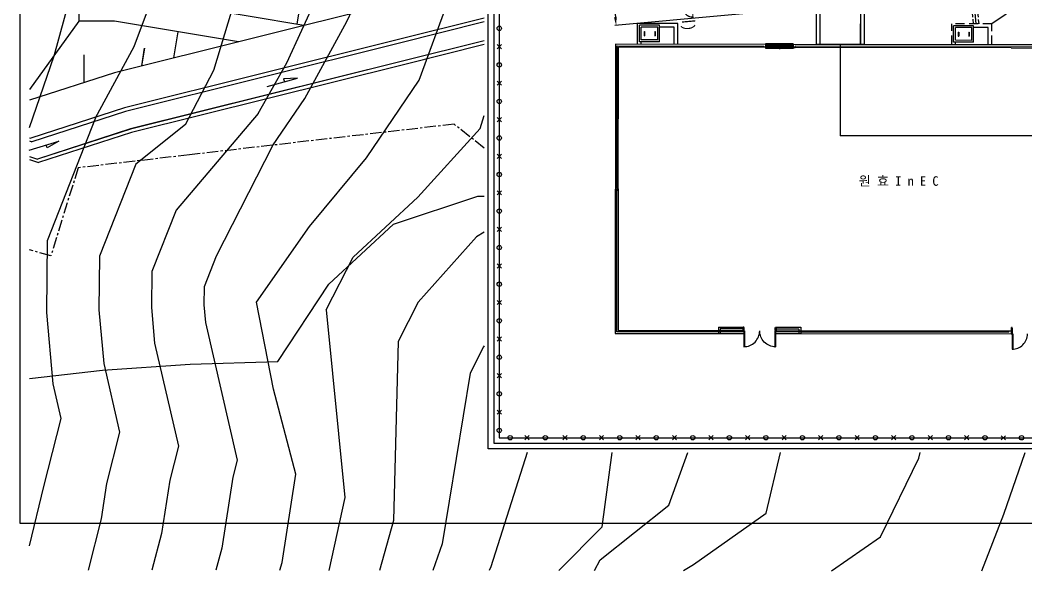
# Model space of a CAD drawing. Extents: x -137 to 172, y -7 to 127.
# Drawn here: x -0.5 to 54.6, y -1.4 to 28.8 of the extents above; entities that cross this region are included whole.
import ezdxf
from ezdxf.enums import TextEntityAlignment as Align

# ---------------------------------------------------------------- set-up
doc = ezdxf.new("R2010")
doc.units = 0
doc.linetypes.add('CENTER', pattern=[2, 1.25, -0.25, 0.25, -0.25])
doc.linetypes.add('HIDDEN', pattern=[0.375, 0.25, -0.125])
doc.layers.get('Defpoints').update_dxf_attribs({"linetype": 'CONTINUOUS'})
for name, color, linetype in [('TT-BASE', 253, 'CONTINUOUS'), ('TT-TEXT', 3, 'CONTINUOUS'), ('TZ-LINE', 7, 'CONTINUOUS'), ('TZ-TEXT', 6, 'CONTINUOUS')]:
    doc.layers.add(name, color=color, linetype=linetype)
doc.layers.add('TX-PAPR', color=2, linetype='CONTINUOUS', plot=False)
doc.styles.get("Standard").update_dxf_attribs({"font": 'GulimChe.ttf'})
doc.linetypes.add('BATTINB', pattern='A,0,-0.0025,[134,ltypeshp.shx,S=0.0025,R=0,X=-0.0025,Y=0.01],-0.005,[134,ltypeshp.shx,S=0.0025,R=180,X=0.0025,Y=0.01],-0.0025', length=0.01)
doc.linetypes.add('ZIGZAG', pattern='A,0.00254,-5.08,[131,ltypeshp.shx,S=5.08,R=0,X=-5.08,Y=0],-10.16,[131,ltypeshp.shx,S=5.08,R=180,X=5.08,Y=0],-5.08', length=20.32254)
doc.dimstyles.new('D150', dxfattribs={"dimscale": 0.15, "dimtxt": 3, "dimasz": 3, "dimexe": 0.5, "dimexo": 0.5, "dimgap": 0.5, "dimtad": 1, "dimdec": 0, "dimzin": 1, "dimdsep": 46, "dimlunit": 6, "dimtxsty": 'Standard', "dimcen": 1, "dimclrd": 1, "dimclre": 1, "dimclrt": 3, "dimadec": 0, "dimazin": 0, "dimtfac": 1, "dimtdec": 0, "dimtix": 1, "dimtmove": 2, "dimatfit": 3, "dimfxl": 0, "dimtvp": 2, "dimlwd": -1, "dimlwe": -1, "dimarcsym": 0})
doc.dimstyles.new('지시선150', dxfattribs={"dimscale": 0.15, "dimtxt": 3, "dimasz": 3, "dimexe": 0.5, "dimexo": 0.5, "dimgap": 0.5, "dimtad": 1, "dimdec": 0, "dimzin": 1, "dimdsep": 46, "dimlunit": 6, "dimtxsty": 'Standard', "dimcen": 1, "dimclrd": 6, "dimclre": 6, "dimclrt": 3, "dimadec": 0, "dimazin": 0, "dimtfac": 1, "dimtdec": 0, "dimtix": 1, "dimtmove": 2, "dimatfit": 3, "dimfxl": 0, "dimtvp": 2, "dimlwd": -1, "dimlwe": -1, "dimarcsym": 0})

# ---------------------------------------------------------------- blocks, each defined once
blk = doc.blocks.new('A$C7DB278B4')
at = {"layer": 'TT-BASE'}
for p, q in [((17, 50), (1470, 50)), ((21, 55), (21, 95)), ((21, 95), (59, 95)), ((21, 55), (59, 55)), ((30, 150), (1483, 150)), ((59, 80), (53, 78)), ((53, 78), (53, 72)), ((59, 70), (53, 72)), ((736, 77), (55, 77)), ((55, 77), (55, 73)), ((736, 73), (55, 73)), ((59, 95), (732, 95)), ((59, 80), (59, 95)), ((59, 81), (61, 80)), ((59, 69), (61, 71)), ((59, 55), (59, 70)), ((59, 55), (732, 55)), ((61, 80), (62, 79)), ((61, 71), (62, 72)), ((62, 79), (62, 77)), ((62, 72), (62, 73)), ((730, 80), (729, 79)), ((729, 79), (729, 77)), ((729, 72), (729, 73)), ((730, 71), (729, 72)), ((732, 81), (730, 80)), ((732, 69), (730, 71)), ((732, 105), (732, 145)), ((732, 145), (767, 145)), ((732, 105), (767, 105)), ((767, 95), (732, 95)), ((732, 95), (732, 80)), ((732, 80), (738, 78)), ((732, 70), (738, 72)), ((732, 70), (732, 55)), ((767, 55), (732, 55)), ((736, 77), (736, 73)), ((738, 78), (738, 72)), ((750, 200), (750, 0)), ((767, 130), (762, 128)), ((762, 122), (762, 128)), ((767, 120), (762, 122)), ((764, 123), (764, 127)), ((764, 127), (1445, 127)), ((764, 123), (1445, 123)), ((767, 130), (767, 145)), ((767, 145), (1441, 145)), ((767, 131), (770, 129)), ((767, 119), (770, 120)), ((767, 105), (767, 120)), ((767, 105), (1441, 105)), ((767, 95), (767, 55)), ((770, 129), (771, 128)), ((770, 120), (771, 121)), ((771, 128), (771, 127)), ((771, 121), (771, 123)), ((1438, 128), (1437, 127)), ((1438, 121), (1437, 123)), ((1439, 129), (1438, 128)), ((1439, 120), (1438, 121)), ((1441, 131), (1439, 129)), ((1441, 119), (1439, 120)), ((1479, 145), (1441, 145)), ((1441, 145), (1441, 130)), ((1441, 130), (1447, 128)), ((1441, 120), (1447, 122)), ((1441, 120), (1441, 105)), ((1479, 105), (1441, 105)), ((1445, 123), (1445, 127)), ((1447, 122), (1447, 128)), ((1479, 145), (1479, 105))]:
    blk.add_line(p, q, dxfattribs=at)
for points in [[(0, 50), (17, 50), (17, 99), (30, 99), (30, 101), (30, 150), (0, 150)], [(1500, 150), (1483, 150), (1483, 101), (1470, 101), (1470, 99), (1470, 50), (1500, 50)]]:
    blk.add_lwpolyline(points, close=True, dxfattribs=at)
blk = doc.blocks.new('*D27')
at = {"layer": 'Defpoints', "color": 0, "ltscale": 2}
for p in [(42.653, 52.586), (44.753, 29.626), (32.131, 28.471)]:
    blk.add_point(p, dxfattribs=at)
at = {"layer": 'TZ-TEXT', "color": 1, "ltscale": 2}
for p, q in [((42.578, 52.579), (29.956, 51.424)), ((30.072, 50.983), (32.09, 28.919)), ((44.678, 29.619), (32.056, 28.464))]:
    blk.add_line(p, q, dxfattribs=at)
for points in [[(30.146, 50.99), (29.997, 50.976), (30.031, 51.431)], [(32.164, 28.926), (32.015, 28.913), (32.131, 28.471)]]:
    blk.add_solid(points, dxfattribs=at)
at = {"layer": 'TZ-TEXT', "color": 3, "ltscale": 2, "insert": (32.595, 40.09), "char_height": 0.6, "attachment_point": 5, "rotation": 275.2258}
blk.add_mtext('{\\C6;신) 직매 FC Ø100x2x24m, 내관 SCD 25mmx4x24m,\\P터파기 5.5m(H:0.76),18m(H:0.56),0.5m(H:0.2),\\P콘크리트깨기 18m(H:0.2)}', dxfattribs=at)

msp = doc.modelspace()

# ---------------------------------------------------------------- linework, layer by layer
at = {"layer": 'TT-BASE'}
for p, q in [((14.662, 28.535), (16.378, 38.746)), ((14.663, 28.534), (16.379, 38.746)), ((2.706, 30.214), (2.706, 28.714)), ((15.041, 28.471), (4.666, 30.214)), ((19.666, 29.624), (4.666, 25.884)), ((2.706, 28.714), (0.02, 24.975)), ((4.666, 28.714), (2.706, 28.714)), ((11.447, 27.575), (4.666, 28.714)), ((24.912, 28.866), (20.149, 27.683)), ((24.912, 28.866), (20.15, 27.683)), ((24.912, 28.66), (20.197, 27.489)), ((24.912, 28.66), (20.198, 27.489)), ((7.918, 26.696), (8.159, 28.127)), ((7.919, 26.695), (8.16, 28.127)), ((20.149, 27.683), (5.215, 23.96)), ((20.15, 27.683), (5.216, 23.96)), ((24.912, 27.63), (20.438, 26.519)), ((24.912, 27.63), (20.439, 26.519)), ((20.197, 27.489), (5.27, 23.768)), ((20.198, 27.489), (5.271, 23.767)), ((6.154, 26.256), (6.317, 27.222)), ((6.155, 26.255), (6.318, 27.222)), ((24.912, 27.424), (20.487, 26.324)), ((24.912, 27.424), (20.487, 26.325)), ((25.618, 27.429), (25.85, 27.198)), ((25.85, 27.429), (25.618, 27.198)), ((40.328, 27.271), (32.258, 27.281)), ((40.328, 27.481), (41.828, 27.479)), ((40.328, 27.316), (40.328, 27.481)), ((40.328, 27.281), (40.328, 27.431)), ((40.328, 27.431), (40.328, 27.281)), ((40.403, 27.316), (40.403, 27.481)), ((40.473, 27.316), (40.473, 27.481)), ((40.543, 27.316), (40.543, 27.481)), ((40.613, 27.315), (40.613, 27.48)), ((40.683, 27.315), (40.683, 27.48)), ((40.753, 27.315), (40.753, 27.48)), ((40.823, 27.315), (40.823, 27.48)), ((40.893, 27.315), (40.893, 27.48)), ((40.963, 27.315), (40.963, 27.48)), ((41.043, 27.315), (41.043, 27.48)), ((41.123, 27.315), (41.123, 27.48)), ((41.193, 27.315), (41.193, 27.48)), ((41.263, 27.315), (41.263, 27.48)), ((41.333, 27.315), (41.333, 27.48)), ((41.403, 27.314), (41.403, 27.479)), ((41.473, 27.314), (41.473, 27.479)), ((41.543, 27.314), (41.543, 27.479)), ((41.613, 27.314), (41.613, 27.479)), ((41.683, 27.314), (41.683, 27.479)), ((41.753, 27.314), (41.753, 27.479)), ((41.828, 27.379), (41.828, 27.479)), ((41.828, 27.269), (41.828, 27.429)), ((64.916, 27.4), (41.828, 27.429)), ((53.758, 27.254), (41.828, 27.269)), ((41.928, 27.269), (41.928, 27.339)), ((64.826, 27.31), (41.928, 27.339)), ((53.758, 27.254), (59.257, 27.247)), ((53.758, 27.254), (64.758, 27.24)), ((2.998, 25.346), (2.998, 26.862)), ((2.999, 25.345), (2.999, 26.861)), ((20.438, 26.519), (5.545, 22.806)), ((20.439, 26.519), (5.546, 22.805)), ((4.666, 25.884), (0.019, 24.383)), ((20.487, 26.325), (5.6, 22.613)), ((20.487, 26.324), (5.601, 22.613)), ((13.028, 25.137), (14.677, 25.587)), ((14.677, 25.587), (13.928, 25.558)), ((13.928, 25.558), (13.973, 25.395)), ((25.618, 25.429), (25.849, 25.198)), ((25.849, 25.429), (25.618, 25.198)), ((5.215, 23.96), (0.08, 22.301)), ((5.216, 23.96), (0.081, 22.301)), ((5.27, 23.768), (0.141, 22.111)), ((5.271, 23.767), (0.142, 22.11)), ((25.618, 23.429), (25.849, 23.198)), ((25.849, 23.429), (25.618, 23.198)), ((5.545, 22.806), (0.449, 21.16)), ((5.546, 22.805), (0.45, 21.159)), ((5.6, 22.613), (0.51, 20.969)), ((5.601, 22.613), (0.511, 20.968)), ((-0.012, 21.644), (1.624, 22.14)), ((0.018, 22.322), (0.081, 22.301)), ((0.018, 22.152), (0.142, 22.11)), ((1.624, 22.14), (0.974, 21.767)), ((0.974, 21.767), (0.925, 21.928)), ((0.017, 21.303), (0.45, 21.159)), ((0.017, 21.133), (0.511, 20.968)), ((25.618, 21.429), (25.849, 21.198)), ((25.849, 21.429), (25.618, 21.198)), ((25.617, 19.429), (25.849, 19.198)), ((25.849, 19.429), (25.617, 19.198)), ((32.248, 19.531), (32.238, 11.781)), ((25.617, 17.429), (25.848, 17.198)), ((25.848, 17.429), (25.617, 17.198)), ((25.617, 15.429), (25.848, 15.198)), ((25.848, 15.429), (25.617, 15.198)), ((25.617, 13.429), (25.848, 13.198)), ((25.848, 13.429), (25.617, 13.198)), ((32.238, 11.781), (37.738, 11.774)), ((37.738, 11.774), (39.122, 11.772)), ((37.739, 11.964), (39.094, 11.962)), ((39.137, 11.863), (37.838, 11.865)), ((42.138, 11.86), (40.847, 11.861)), ((40.862, 11.77), (42.238, 11.768)), ((40.892, 11.96), (42.239, 11.958)), ((42.238, 11.768), (53.785, 11.754)), ((25.616, 11.429), (25.848, 11.198)), ((25.848, 11.429), (25.616, 11.198)), ((25.616, 9.429), (25.848, 9.198)), ((25.848, 9.429), (25.616, 9.198)), ((25.616, 7.429), (25.847, 7.198)), ((25.847, 7.429), (25.616, 7.198)), ((27.139, 6.029), (27.371, 5.798)), ((27.371, 6.029), (27.139, 5.798)), ((29.216, 6.029), (29.447, 5.798)), ((29.447, 6.029), (29.216, 5.798)), ((31.216, 6.029), (31.447, 5.797)), ((31.447, 6.029), (31.216, 5.797)), ((33.216, 6.029), (33.447, 5.797)), ((33.447, 6.029), (33.216, 5.797)), ((35.216, 6.028), (35.447, 5.797)), ((35.447, 6.028), (35.216, 5.797)), ((37.216, 6.028), (37.447, 5.797)), ((37.447, 6.028), (37.216, 5.797)), ((39.216, 6.028), (39.447, 5.796)), ((39.447, 6.028), (39.216, 5.797)), ((41.216, 6.028), (41.447, 5.796)), ((41.447, 6.028), (41.216, 5.796)), ((43.216, 6.027), (43.447, 5.796)), ((43.447, 6.027), (43.216, 5.796)), ((45.216, 6.027), (45.447, 5.796)), ((45.447, 6.027), (45.216, 5.796)), ((47.216, 6.027), (47.447, 5.796)), ((47.447, 6.027), (47.216, 5.796)), ((49.216, 6.027), (49.447, 5.795)), ((49.447, 6.027), (49.216, 5.795)), ((51.216, 6.027), (51.447, 5.795)), ((51.447, 6.027), (51.216, 5.795)), ((53.216, 6.026), (53.447, 5.795)), ((53.447, 6.026), (53.216, 5.795)), ((35.232, 5.324), (36.906, 5.324))]:
    msp.add_line(p, q, dxfattribs=at)
at = {"layer": 'TT-BASE', "linetype": 'Continuous'}
for p, q in [((17.391, 28.69), (19.477, 33.098)), ((17.391, 28.69), (19.477, 33.098)), ((1.364, 26.801), (2.636, 31.469)), ((1.364, 26.801), (2.636, 31.469)), ((5.744, 27.316), (7.426, 31.804)), ((5.744, 27.316), (7.426, 31.804)), ((14.098, 26.425), (16.179, 30.933)), ((14.098, 26.425), (16.179, 30.933)), ((10.113, 26.029), (11.49, 30.602)), ((10.113, 26.029), (11.49, 30.602)), ((21.353, 25.481), (23.03, 30.068)), ((21.353, 25.481), (23.03, 30.068)), ((15.095, 24.472), (17.391, 28.69)), ((15.095, 24.472), (17.391, 28.69)), ((3.633, 23.408), (5.744, 27.316)), ((3.633, 23.408), (5.744, 27.316)), ((0.018, 22.889), (1.364, 26.801)), ((0.018, 22.889), (1.364, 26.801)), ((8.557, 23.049), (10.113, 26.029)), ((8.557, 23.049), (10.113, 26.029)), ((12.533, 23.645), (14.098, 26.425)), ((12.533, 23.645), (14.098, 26.425)), ((18.458, 21.233), (21.353, 25.481)), ((18.458, 21.233), (21.353, 25.481)), ((13.32, 21.882), (15.095, 24.472)), ((13.32, 21.882), (15.095, 24.472)), ((3.633, 23.408), (0.98, 16.69)), ((3.633, 23.408), (0.98, 16.69)), ((12.533, 23.645), (8.036, 18.368)), ((12.533, 23.645), (8.036, 18.368)), ((24.687, 22.841), (24.911, 23.538)), ((24.687, 22.841), (24.911, 23.538)), ((8.557, 23.049), (5.835, 20.888)), ((8.557, 23.049), (5.835, 20.888)), ((21.268, 19.069), (24.687, 22.841)), ((21.268, 19.069), (24.687, 22.841)), ((13.32, 21.882), (10.238, 15.848)), ((13.32, 21.882), (10.238, 15.848)), ((15.339, 17.476), (18.458, 21.233)), ((15.339, 17.476), (18.458, 21.233)), ((5.835, 20.888), (3.845, 15.849)), ((5.835, 20.888), (3.845, 15.849)), ((17.725, 15.791), (21.268, 19.069)), ((17.725, 15.791), (21.268, 19.069)), ((19.938, 17.602), (24.569, 19.131)), ((19.938, 17.602), (24.569, 19.131)), ((24.569, 19.131), (24.911, 19.127)), ((24.569, 19.131), (24.911, 19.127)), ((8.036, 18.368), (6.71, 15.009)), ((8.036, 18.368), (6.71, 15.009)), ((12.439, 13.328), (15.339, 17.476)), ((12.439, 13.328), (15.339, 17.476)), ((16.395, 14.324), (19.938, 17.602)), ((16.395, 14.324), (19.938, 17.602)), ((24.911, 17.153), (24.478, 16.899)), ((24.911, 17.153), (24.478, 16.899)), ((0.98, 16.69), (0.933, 12.762)), ((0.98, 16.69), (0.933, 12.762)), ((24.478, 16.899), (21.299, 13.338)), ((24.478, 16.899), (21.299, 13.338)), ((3.845, 15.849), (3.809, 12.904)), ((3.845, 15.849), (3.809, 12.904)), ((10.238, 15.848), (9.574, 14.168)), ((10.238, 15.848), (9.574, 14.168)), ((16.264, 12.915), (17.725, 15.791)), ((16.264, 12.915), (17.725, 15.791)), ((6.71, 15.009), (6.686, 13.045)), ((6.71, 15.009), (6.686, 13.045)), ((13.6, 10.081), (16.395, 14.324)), ((13.6, 10.081), (16.395, 14.324)), ((9.574, 14.168), (9.563, 13.187)), ((9.574, 14.168), (9.563, 13.187)), ((13.374, 8.568), (12.439, 13.328)), ((13.374, 8.568), (12.439, 13.328)), ((21.299, 13.338), (20.204, 11.182)), ((21.299, 13.338), (20.204, 11.182)), ((0.933, 12.762), (1.285, 8.855)), ((0.933, 12.762), (1.285, 8.855)), ((3.809, 12.904), (4.074, 9.973)), ((3.809, 12.904), (4.074, 9.973)), ((6.686, 13.045), (6.862, 11.092)), ((6.686, 13.045), (6.862, 11.092)), ((9.563, 13.187), (9.651, 12.21)), ((9.563, 13.187), (9.651, 12.21)), ((16.264, 12.915), (17.269, 2.652)), ((16.264, 12.915), (17.269, 2.652)), ((9.651, 12.21), (11.382, 4.686)), ((9.651, 12.21), (11.382, 4.686)), ((6.862, 11.092), (8.161, 5.449)), ((6.862, 11.092), (8.161, 5.449)), ((20.204, 11.182), (19.935, 1.382)), ((20.204, 11.182), (19.935, 1.382)), ((24.874, 10.886), (24.144, 9.448)), ((24.874, 10.886), (24.144, 9.448)), ((24.91, 10.935), (24.874, 10.886)), ((24.91, 10.935), (24.874, 10.886)), ((4.011, 9.61), (8.801, 9.945)), ((4.011, 9.61), (8.801, 9.945)), ((4.074, 9.973), (4.939, 6.211)), ((4.074, 9.973), (4.939, 6.211)), ((8.801, 9.945), (13.6, 10.081)), ((8.801, 9.945), (13.6, 10.081)), ((0.007, 9.161), (4.011, 9.61)), ((0.007, 9.161), (4.011, 9.61)), ((24.144, 9.448), (22.6, 0.111)), ((24.144, 9.448), (22.6, 0.111)), ((1.285, 8.855), (1.718, 6.974)), ((1.285, 8.855), (1.718, 6.974)), ((14.603, 3.923), (13.374, 8.568)), ((14.603, 3.923), (13.374, 8.568)), ((1.718, 6.974), (0.78, 3.243)), ((1.718, 6.974), (0.78, 3.243)), ((4.939, 6.211), (4.236, 3.413)), ((4.939, 6.211), (4.236, 3.413)), ((8.161, 5.449), (7.692, 3.583)), ((8.161, 5.449), (7.692, 3.583)), ((27.257, 5.113), (25.266, -1.159)), ((27.257, 5.113), (25.266, -1.159)), ((31.365, 1.043), (31.908, 5.112)), ((31.365, 1.043), (31.908, 5.112)), ((35.012, 2.223), (36.067, 5.112)), ((35.012, 2.223), (36.067, 5.112)), ((40.34, 1.784), (41.135, 5.111)), ((40.34, 1.784), (41.135, 5.111)), ((48.702, 4.798), (48.784, 5.11)), ((48.702, 4.798), (48.784, 5.11)), ((53.358, 1.723), (54.523, 5.109)), ((53.358, 1.723), (54.523, 5.109)), ((11.382, 4.686), (11.148, 3.753)), ((11.382, 4.686), (11.148, 3.753)), ((46.611, 0.491), (48.702, 4.798)), ((46.611, 0.491), (48.702, 4.798)), ((13.84, -0.92), (14.603, 3.923)), ((13.84, -0.92), (14.603, 3.923)), ((4.236, 3.413), (3.931, 1.476)), ((4.236, 3.413), (3.931, 1.476)), ((7.692, 3.583), (7.234, 0.677)), ((7.692, 3.583), (7.234, 0.677)), ((11.148, 3.753), (10.537, -0.121)), ((11.148, 3.753), (10.537, -0.121)), ((0.78, 3.243), (0, 0)), ((0.78, 3.243), (0, 0)), ((17.269, 2.652), (16.401, -1.343)), ((17.269, 2.652), (16.401, -1.343)), ((31.254, -0.765), (35.012, 2.223)), ((31.254, -0.765), (35.012, 2.223)), ((36.372, -1.014), (40.34, 1.784)), ((36.372, -1.014), (40.34, 1.784)), ((52.161, -1.371), (53.358, 1.723)), ((52.161, -1.371), (53.358, 1.723)), ((3.931, 1.476), (3.222, -1.332)), ((3.931, 1.476), (3.222, -1.332)), ((19.935, 1.382), (19.172, -1.345)), ((19.935, 1.382), (19.172, -1.345)), ((7.234, 0.677), (6.714, -1.335)), ((7.234, 0.677), (6.714, -1.335)), ((28.997, -1.353), (31.365, 1.043)), ((28.997, -1.353), (31.365, 1.043)), ((22.6, 0.111), (22.097, -1.347)), ((22.6, 0.111), (22.097, -1.347)), ((43.918, -1.365), (46.611, 0.491)), ((43.918, -1.365), (46.611, 0.491)), ((10.537, -0.121), (10.216, -1.338)), ((10.537, -0.121), (10.216, -1.338)), ((13.726, -1.341), (13.84, -0.92)), ((13.726, -1.341), (13.84, -0.92)), ((30.941, -1.355), (31.254, -0.765)), ((30.941, -1.355), (31.254, -0.765)), ((35.821, -1.358), (36.372, -1.014)), ((35.821, -1.358), (36.372, -1.014)), ((25.266, -1.159), (25.187, -1.35)), ((25.266, -1.159), (25.187, -1.35))]:
    msp.add_line(p, q, dxfattribs=at)
at = {"layer": 'TT-BASE', "linetype": 'ByBlock'}
for p, q in [((25.131, 5.314), (25.134, 31.914)), ((25.434, 31.614), (25.431, 5.614)), ((25.734, 31.314), (25.731, 5.914)), ((25.431, 5.614), (70.431, 5.609)), ((25.731, 5.914), (70.131, 5.909)), ((70.731, 5.309), (25.131, 5.314))]:
    msp.add_line(p, q, dxfattribs=at)
at = {"layer": 'TT-BASE', "linetype": 'BATTINB'}
for p, q in [((33.308, 27.44), (33.309, 28.58)), ((35.509, 28.577), (33.309, 28.58)), ((33.408, 27.58), (33.409, 28.48)), ((34.509, 28.478), (33.409, 28.48)), ((33.508, 27.679), (33.509, 28.379)), ((34.409, 28.378), (33.509, 28.379)), ((33.668, 28.133), (33.668, 27.906)), ((33.668, 28.133), (33.691, 28.133)), ((33.691, 28.133), (33.69, 27.906)), ((34.25, 28.133), (34.249, 27.905)), ((34.25, 28.133), (34.272, 28.133)), ((34.272, 28.133), (34.272, 27.905)), ((34.408, 27.678), (34.409, 28.378)), ((34.508, 27.578), (34.509, 28.478)), ((35.309, 28.377), (34.509, 28.378)), ((35.308, 27.437), (35.309, 28.377)), ((35.508, 27.437), (35.509, 28.577)), ((43.308, 27.427), (43.309, 28.567)), ((45.508, 27.424), (45.509, 28.564)), ((50.608, 27.558), (50.609, 28.458)), ((51.709, 28.456), (50.609, 28.458)), ((50.708, 27.657), (50.709, 28.358)), ((51.609, 28.357), (50.709, 28.358)), ((50.868, 28.112), (50.868, 27.884)), ((50.868, 28.112), (50.891, 28.112)), ((50.891, 28.112), (50.89, 27.884)), ((51.45, 28.111), (51.449, 27.884)), ((51.45, 28.111), (51.472, 28.111)), ((51.472, 28.111), (51.472, 27.884)), ((51.608, 27.656), (51.609, 28.357)), ((51.708, 27.556), (51.709, 28.456)), ((52.509, 28.355), (51.709, 28.356)), ((52.508, 27.415), (52.509, 28.355)), ((34.508, 27.578), (33.408, 27.58)), ((34.408, 27.678), (33.508, 27.679)), ((33.508, 27.439), (33.508, 27.579)), ((33.668, 27.906), (33.69, 27.906)), ((34.249, 27.905), (34.272, 27.905)), ((51.708, 27.556), (50.608, 27.558)), ((51.608, 27.656), (50.708, 27.657)), ((50.708, 27.418), (50.708, 27.558)), ((50.868, 27.884), (50.89, 27.884)), ((51.449, 27.884), (51.472, 27.884))]:
    msp.add_line(p, q, dxfattribs=at)
at = {"layer": 'TT-BASE', "ltscale": 0.1}
for p, q in [((40.328, 27.316), (40.328, 27.481)), ((41.828, 27.429), (41.828, 27.269)), ((41.828, 27.269), (41.928, 27.269)), ((41.928, 27.269), (41.928, 27.328)), ((37.739, 11.964), (37.738, 11.614)), ((37.838, 11.865), (37.838, 11.614)), ((39.092, 11.763), (39.092, 11.963)), ((40.892, 11.761), (40.892, 11.961)), ((42.138, 11.86), (42.138, 11.609)), ((42.239, 11.958), (42.238, 11.608)), ((53.239, 11.755), (53.238, 11.755)), ((53.638, 11.684), (53.639, 11.754)), ((53.784, 11.595), (53.785, 11.945))]:
    msp.add_line(p, q, dxfattribs=at)
at = {"layer": 'TT-BASE', "linetype": 'CENTER', "ltscale": 0.5}
for p, q in [((23.259, 23.07), (8.768, 21.391)), ((24.911, 21.764), (23.259, 23.07)), ((8.768, 21.391), (2.674, 20.684)), ((2.674, 20.684), (1.18, 15.873)), ((1.18, 15.873), (0.013, 16.189))]:
    msp.add_line(p, q, dxfattribs=at)
at = {"layer": 'TT-BASE', "linetype": 'ByBlock', "const_width": 0.001}
msp.add_lwpolyline([(69.664, 32.108), (70.912, 32.108), (70.909, 5.108), (24.909, 5.113), (24.912, 32.113), (64.686, 32.108)], dxfattribs=at)
at = {"layer": 'TT-BASE', "ltscale": 0.1}
for points in [[(40.328, 27.431), (32.098, 27.441), (32.078, 11.621), (37.738, 11.614)], [(37.738, 11.704), (32.168, 11.711), (32.188, 27.351), (40.228, 27.341), (40.228, 27.271)], [(39.122, 11.702), (37.738, 11.704)], [(37.738, 11.614), (39.122, 11.612)], [(39.092, 11.763), (39.122, 11.763), (39.122, 11.803), (39.137, 11.803), (39.137, 11.923), (39.122, 11.963), (39.092, 11.963)], [(39.122, 11.763), (39.157, 11.763), (39.156, 10.893), (39.121, 10.893)], [(40.862, 11.761), (40.827, 11.761), (40.826, 10.891), (40.861, 10.891)], [(42.238, 11.698), (40.862, 11.7)], [(40.862, 11.61), (42.238, 11.608)], [(53.638, 11.684), (42.238, 11.698)], [(42.238, 11.608), (53.756, 11.594)], [(53.756, 11.594), (53.849, 11.594)], [(53.814, 11.595), (53.849, 11.595), (53.848, 10.755), (53.813, 10.755)]]:
    msp.add_lwpolyline(points, dxfattribs=at)
at = {"layer": 'TT-BASE'}
msp.add_lwpolyline([(32.248, 19.431), (32.258, 27.281)], dxfattribs=at)
at = {"layer": 'TT-BASE', "ltscale": 0.1}
for points in [[(39.122, 11.763), (39.121, 10.893, 0.414214), (39.992, 11.762, 0.414214)], [(40.862, 11.761), (40.861, 10.891, -0.414214), (39.992, 11.762, -0.414214)], [(53.814, 11.595), (53.813, 10.755, 0.414214), (54.654, 11.594, 0.414214)]]:
    msp.add_lwpolyline(points, format="xyb", dxfattribs=at)
for points in [[(40.892, 11.761), (40.862, 11.761), (40.862, 11.801), (40.847, 11.801), (40.847, 11.921), (40.862, 11.961), (40.892, 11.961)], [(53.784, 11.595), (53.814, 11.595), (53.815, 11.635), (53.83, 11.635), (53.83, 11.905), (53.815, 11.905), (53.815, 11.945), (53.785, 11.945)]]:
    msp.add_lwpolyline(points, close=True, dxfattribs=at)
at = {"layer": 'TT-BASE'}
for centre in [(25.734, 28.314), (25.734, 26.314), (25.734, 24.314), (25.733, 22.314), (25.733, 20.314), (25.733, 18.314), (25.733, 16.314), (25.732, 14.314), (25.732, 12.314), (25.732, 10.314), (25.732, 8.314), (25.732, 6.314), (26.331, 5.914), (28.255, 5.913), (30.331, 5.913), (32.331, 5.913), (34.331, 5.913), (36.331, 5.913), (38.331, 5.912), (40.331, 5.912), (42.331, 5.912), (44.331, 5.912), (46.331, 5.911), (48.331, 5.911), (50.331, 5.911), (52.331, 5.911), (54.331, 5.91)]:
    msp.add_circle(centre, 0.12, dxfattribs=at)
for radius, start in [(2, 287.88), (2.2, 287.8822), (3.2, 287.8891), (3.4, 287.89)]:
    msp.add_arc((-0.535, 24.205), radius, start, 287.9028, dxfattribs=at)
at = {"layer": 'TX-PAPR'}
msp.add_lwpolyline([(-0.503, 78.612), (118.897, 78.612), (118.897, 1.212), (-0.503, 1.212)], close=True, dxfattribs=at)
at = {"layer": 'TZ-LINE', "linetype": 'HIDDEN', "ltscale": 2}
for p, q in [((50.508, 27.418), (50.509, 28.558)), ((52.709, 28.555), (50.509, 28.558)), ((52.708, 27.415), (52.709, 28.555))]:
    msp.add_line(p, q, dxfattribs=at)
at = {"layer": 'TZ-LINE', "linetype": 'HIDDEN'}
for points in [[(52.002, 28.556), (49.828, 52.323)], [(51.7, 28.557), (49.529, 52.296)]]:
    msp.add_lwpolyline(points, dxfattribs=at)
at = {"layer": 'TZ-LINE', "linetype": 'ZIGZAG', "ltscale": 0.029}
msp.add_lwpolyline([(51.851, 28.556), (49.682, 52.272)], dxfattribs=at)
at = {"layer": 'TZ-LINE'}
for points in [[(43.108, 29.826), (45.708, 29.826), (45.708, 27.426), (43.108, 27.426)], [(43.308, 29.626), (45.508, 29.626), (45.508, 27.426), (43.308, 27.426)]]:
    msp.add_lwpolyline(points, close=True, dxfattribs=at)
at = {"layer": 'TZ-TEXT'}
msp.add_lwpolyline([(44.408, 27.426), (44.408, 22.438)], dxfattribs=at)

# ---------------------------------------------------------------- block references
at = {"layer": 'TT-BASE', "xscale": -0.001, "yscale": 0.001, "zscale": 0.001, "rotation": 359.9278979068505}
msp.add_blockref('A$C7DB278B4', (41.828, 27.164), dxfattribs=at)

# ---------------------------------------------------------------- texts
at = {"layer": 'TT-TEXT'}
msp.add_text('원 효 I n E C', height=0.525, rotation=359.9303, dxfattribs=at).set_placement((47.601, 19.974), align=Align.MIDDLE)
at = {"layer": 'TZ-TEXT', "ltscale": 2, "insert": (35.926, 29.668), "char_height": 0.6, "attachment_point": 5, "rotation": 275.2258}
msp.add_mtext('(터파기)', dxfattribs=at)

# ---------------------------------------------------------------- dimensions: what is measured, and where the dimension line sits
at = {"layer": 'TZ-TEXT', "ltscale": 2}
dim = msp.add_aligned_dim(p1=(42.653, 52.586), p2=(44.753, 29.626), distance=-12.675, text='{\\C6;신) 직매 FC Ø100x2x24m, 내관 SCD 25mmx4x24m,\\P터파기 5.5m(H:0.76),18m(H:0.56),0.5m(H:0.2),\\P콘크리트깨기 18m(H:0.2)}', dimstyle='D150', override={"dimtxt": 4}, dxfattribs=at)
dim.commit()
dim.dimension.update_dxf_attribs({"geometry": '*D27', "text_midpoint": (32.595, 40.09)})

# ---------------------------------------------------------------- leaders
at = {"layer": 'TZ-TEXT'}
for points in [[(79.693, 47.008), (52.709, 28.555)], [(76.842, 22.438), (44.408, 22.438)]]:
    msp.add_leader(points, dimstyle='지시선150', dxfattribs=at)

doc.saveas('drawing.dxf')
